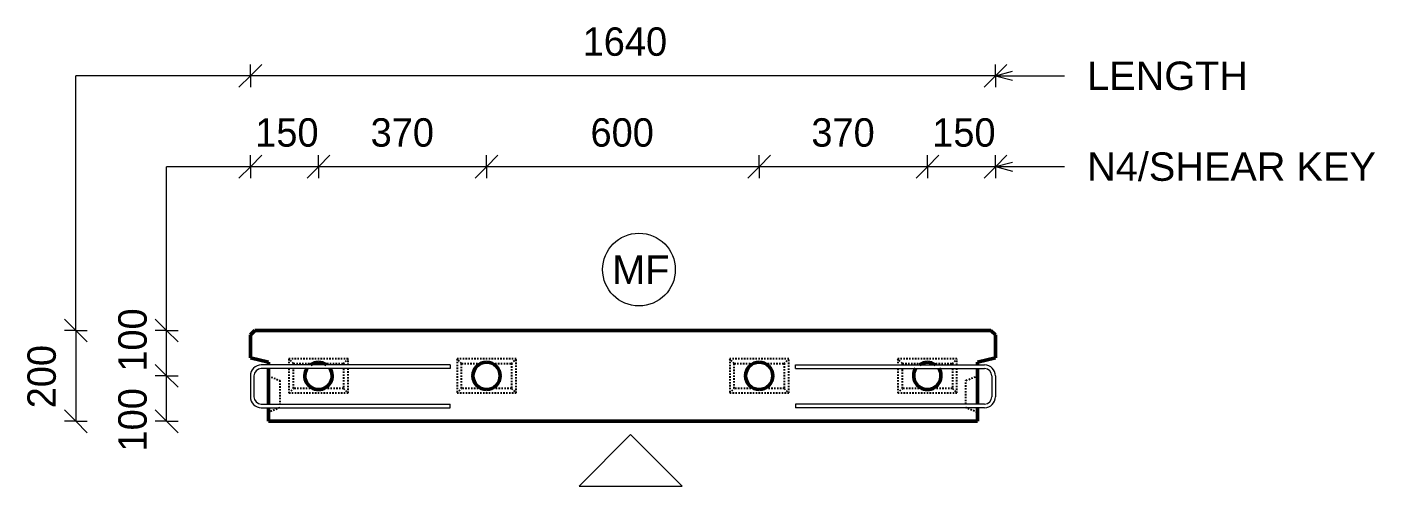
# Model space of a CAD drawing. Header units: millimetres. Extents: x -8857 to 4375, y 1067 to 18539.
# Drawn here: x -8857 to -5890, y 12771 to 13782 of the extents above; entities that cross this region are included whole.
import ezdxf

# ---------------------------------------------------------------- set-up
doc = ezdxf.new("R2010")
doc.units = ezdxf.units.MM
doc.linetypes.add('Dash', pattern=[6.36, 3.18, -3.18])
for name, color, linetype, lineweight in [('A-ANNO-DIMS', 211, 'Continuous', 9), ('A-ANNO-DIMS-25', 211, 'Continuous', 9), ('A-DETL-THIN', 151, 'Continuous', 18), ('A-WALL', 113, 'Continuous', 25), ('A-WALL-HDLN', 110, 'Dash', 25), ('G-ANNO-TEXT', 231, 'Continuous', 9), ('S-RBAR', 171, 'Continuous', 18)]:
    doc.layers.add(name, color=color, linetype=linetype, lineweight=lineweight)
doc.styles.add('Arial', font='arial.ttf', dxfattribs={"height": 62.5})
doc.styles.add('Nirmala UI Semilight', font='NirmalaS.ttf', dxfattribs={"height": 62.5})
doc.dimstyles.new('Arrow_Filled_-_2_5_NI_UI', dxfattribs={"dimscale": 304.8, "dimtxt": 65.460247, "dimasz": 0.164042, "dimexe": 0.082021, "dimexo": 0.0625, "dimgap": 0.082021, "dimtad": 1, "dimdec": 0, "dimzin": 0, "dimdsep": 46, "dimtxsty": 'Nirmala UI Semilight', "dimblk1": 'OBLIQUE', "dimblk2": 'OBLIQUE', "dimsah": 1, "dimcen": 0.09, "dimazin": 0, "dimtfac": 1, "dimtdec": 4, "dimtix": 1, "dimtmove": 0, "dimatfit": 3, "dimfxl": 0.082021, "dimfxlon": 1, "dimtvp": 1, "dimtolj": 1, "dimtzin": 0, "dimarcsym": 2})
doc.dimstyles.new('Arrow_Filled_-_2_5_NI_UI_1', dxfattribs={"dimscale": 304.8, "dimtxt": 65.460247, "dimasz": 0.164042, "dimexe": 0.082021, "dimexo": 0.0625, "dimgap": 0.082021, "dimtad": 1, "dimdec": 0, "dimzin": 0, "dimdsep": 46, "dimtxsty": 'Nirmala UI Semilight', "dimblk1": 'OBLIQUE', "dimblk2": 'OBLIQUE', "dimsah": 1, "dimcen": 0.09, "dimazin": 0, "dimtfac": 1, "dimtdec": 4, "dimtix": 1, "dimtmove": 2, "dimatfit": 3, "dimfxl": 0.082021, "dimfxlon": 1, "dimtvp": 1, "dimtolj": 1, "dimtzin": 0, "dimarcsym": 2})

# ---------------------------------------------------------------- blocks, each defined once
blk = doc.blocks.new('DIMBLOCK1-Elevation Top')
at = {"layer": 'A-ANNO-DIMS-25'}
for p, q in [((-8365.4, 13674.3), (-8340.4, 13699.3)), ((-8365.4, 13674.3), (-8365.4, 13699.3)), ((-6725.4, 13674.3), (-6700.4, 13699.3)), ((-6725.4, 13674.3), (-6725.4, 13699.3)), ((-8365.4, 13674.3), (-8390.4, 13649.3)), ((-6725.4, 13674.3), (-8365.4, 13674.3)), ((-8365.4, 13674.3), (-8365.4, 13649.3)), ((-6725.4, 13674.3), (-6750.4, 13649.3)), ((-6725.4, 13674.3), (-6725.4, 13649.3))]:
    blk.add_line(p, q, dxfattribs=at)
at = {"layer": 'A-ANNO-DIMS-25', "color": 0, "insert": (-7634.1, 13780.9), "char_height": 62.5, "width": 212.805, "attachment_point": 1, "line_spacing_factor": 1.142579, "style": 'Nirmala UI Semilight'}
blk.add_mtext('1640', dxfattribs=at)
blk = doc.blocks.new('_Oblique')
at = {"color": 0, "linetype": 'ByBlock', "lineweight": -2}
blk.add_line((-0.5, -0.5), (0.5, 0.5), dxfattribs=at)
blk = doc.blocks.new('DIMBLOCK2-Elevation Top')
at = {"layer": 'A-ANNO-DIMS-25'}
for p, q in [((-6875.4, 13474.3), (-6900.4, 13449.3)), ((-6875.4, 13474.3), (-6850.4, 13499.3)), ((-6875.4, 13474.3), (-6875.4, 13499.3)), ((-6725.4, 13474.3), (-6875.4, 13474.3)), ((-6875.4, 13474.3), (-6875.4, 13449.3)), ((-6725.4, 13474.3), (-6750.4, 13449.3)), ((-6725.4, 13474.3), (-6700.4, 13499.3)), ((-6725.4, 13474.3), (-6725.4, 13499.3)), ((-6725.4, 13474.3), (-6725.4, 13449.3))]:
    blk.add_line(p, q, dxfattribs=at)
at = {"layer": 'A-ANNO-DIMS-25', "color": 0, "insert": (-6864.7, 13580.9), "char_height": 62.5, "width": 154.248, "attachment_point": 1, "line_spacing_factor": 1.142579, "style": 'Nirmala UI Semilight'}
blk.add_mtext('150', dxfattribs=at)
blk = doc.blocks.new('DIMBLOCK3-Elevation Top')
at = {"layer": 'A-ANNO-DIMS-25'}
for p, q in [((-7245.4, 13474.3), (-7270.4, 13449.3)), ((-7245.4, 13474.3), (-7220.4, 13499.3)), ((-7245.4, 13474.3), (-7245.4, 13499.3)), ((-6875.4, 13474.3), (-7245.4, 13474.3)), ((-7245.4, 13474.3), (-7245.4, 13449.3)), ((-6875.4, 13474.3), (-6900.4, 13449.3)), ((-6875.4, 13474.3), (-6850.4, 13499.3)), ((-6875.4, 13474.3), (-6875.4, 13499.3)), ((-6875.4, 13474.3), (-6875.4, 13449.3))]:
    blk.add_line(p, q, dxfattribs=at)
at = {"layer": 'A-ANNO-DIMS-25', "color": 0, "insert": (-7130.7, 13580.9), "char_height": 62.5, "width": 168.53, "attachment_point": 1, "line_spacing_factor": 1.142579, "style": 'Nirmala UI Semilight'}
blk.add_mtext('370', dxfattribs=at)
blk = doc.blocks.new('DIMBLOCK4-Elevation Top')
at = {"layer": 'A-ANNO-DIMS-25'}
for p, q in [((-7845.4, 13474.3), (-7870.4, 13449.3)), ((-7845.4, 13474.3), (-7820.4, 13499.3)), ((-7845.4, 13474.3), (-7845.4, 13499.3)), ((-7245.4, 13474.3), (-7845.4, 13474.3)), ((-7845.4, 13474.3), (-7845.4, 13449.3)), ((-7245.4, 13474.3), (-7270.4, 13449.3)), ((-7245.4, 13474.3), (-7220.4, 13499.3)), ((-7245.4, 13474.3), (-7245.4, 13499.3)), ((-7245.4, 13474.3), (-7245.4, 13449.3))]:
    blk.add_line(p, q, dxfattribs=at)
at = {"layer": 'A-ANNO-DIMS-25', "color": 0, "insert": (-7616.8, 13580.9), "char_height": 62.5, "width": 171.387, "attachment_point": 1, "line_spacing_factor": 1.142579, "style": 'Nirmala UI Semilight'}
blk.add_mtext('600', dxfattribs=at)
blk = doc.blocks.new('DIMBLOCK5-Elevation Top')
at = {"layer": 'A-ANNO-DIMS-25'}
for p, q in [((-8215.4, 13474.3), (-8240.4, 13449.3)), ((-8215.4, 13474.3), (-8190.4, 13499.3)), ((-8215.4, 13474.3), (-8215.4, 13499.3)), ((-7845.4, 13474.3), (-8215.4, 13474.3)), ((-8215.4, 13474.3), (-8215.4, 13449.3)), ((-7845.4, 13474.3), (-7870.4, 13449.3)), ((-7845.4, 13474.3), (-7820.4, 13499.3)), ((-7845.4, 13474.3), (-7845.4, 13499.3)), ((-7845.4, 13474.3), (-7845.4, 13449.3))]:
    blk.add_line(p, q, dxfattribs=at)
at = {"layer": 'A-ANNO-DIMS-25', "color": 0, "insert": (-8100.7, 13580.9), "char_height": 62.5, "width": 168.53, "attachment_point": 1, "line_spacing_factor": 1.142579, "style": 'Nirmala UI Semilight'}
blk.add_mtext('370', dxfattribs=at)
blk = doc.blocks.new('DIMBLOCK6-Elevation Top')
at = {"layer": 'A-ANNO-DIMS-25'}
for p, q in [((-8365.4, 13474.3), (-8390.4, 13449.3)), ((-8365.4, 13474.3), (-8340.4, 13499.3)), ((-8365.4, 13474.3), (-8365.4, 13499.3)), ((-8215.4, 13474.3), (-8365.4, 13474.3)), ((-8365.4, 13474.3), (-8365.4, 13449.3)), ((-8215.4, 13474.3), (-8240.4, 13449.3)), ((-8215.4, 13474.3), (-8190.4, 13499.3)), ((-8215.4, 13474.3), (-8215.4, 13499.3)), ((-8215.4, 13474.3), (-8215.4, 13449.3))]:
    blk.add_line(p, q, dxfattribs=at)
at = {"layer": 'A-ANNO-DIMS-25', "color": 0, "insert": (-8354.7, 13580.9), "char_height": 62.5, "width": 154.248, "attachment_point": 1, "line_spacing_factor": 1.142579, "style": 'Nirmala UI Semilight'}
blk.add_mtext('150', dxfattribs=at)
blk = doc.blocks.new('DIMBLOCK7-Elevation Top')
at = {"layer": 'A-ANNO-DIMS-25'}
for p, q in [((-8749.6, 13113.9), (-8774.6, 13138.9)), ((-8749.6, 13113.9), (-8774.6, 13113.9)), ((-8749.6, 13113.9), (-8749.6, 12913.9)), ((-8749.6, 13113.9), (-8724.6, 13088.9)), ((-8749.6, 13113.9), (-8724.6, 13113.9)), ((-8749.6, 12913.9), (-8774.6, 12938.9)), ((-8749.6, 12913.9), (-8774.6, 12913.9)), ((-8749.6, 12913.9), (-8724.6, 12888.9)), ((-8749.6, 12913.9), (-8724.6, 12913.9))]:
    blk.add_line(p, q, dxfattribs=at)
at = {"layer": 'A-ANNO-DIMS-25', "color": 0, "insert": (-8856.1, 12942.5), "char_height": 62.5, "width": 171.387, "attachment_point": 1, "rotation": 90, "line_spacing_factor": 1.142579, "style": 'Nirmala UI Semilight'}
blk.add_mtext('200', dxfattribs=at)
blk = doc.blocks.new('DIMBLOCK8-Elevation Top')
at = {"layer": 'A-ANNO-DIMS-25'}
for p, q in [((-8549.6, 13013.8), (-8574.6, 13038.8)), ((-8549.6, 13013.8), (-8574.6, 13013.8)), ((-8549.6, 12913.9), (-8549.6, 13013.8)), ((-8549.6, 13013.8), (-8524.6, 12988.8)), ((-8549.6, 13013.8), (-8524.6, 13013.8)), ((-8549.6, 12913.9), (-8574.6, 12938.9)), ((-8549.6, 12913.9), (-8574.6, 12913.9)), ((-8549.6, 12913.9), (-8524.6, 12888.9)), ((-8549.6, 12913.9), (-8524.6, 12913.9))]:
    blk.add_line(p, q, dxfattribs=at)
at = {"layer": 'A-ANNO-DIMS-25', "color": 0, "insert": (-8656.1, 12847.5), "char_height": 62.5, "width": 154.248, "attachment_point": 1, "rotation": 90, "line_spacing_factor": 1.142579, "style": 'Nirmala UI Semilight'}
blk.add_mtext('100', dxfattribs=at)
blk = doc.blocks.new('DIMBLOCK9-Elevation Top')
at = {"layer": 'A-ANNO-DIMS-25'}
for p, q in [((-8549.6, 13113.9), (-8574.6, 13138.9)), ((-8549.6, 13113.9), (-8574.6, 13113.9)), ((-8549.6, 13013.8), (-8549.6, 13113.9)), ((-8549.6, 13113.9), (-8524.6, 13088.9)), ((-8549.6, 13113.9), (-8524.6, 13113.9)), ((-8549.6, 13013.8), (-8574.6, 13038.8)), ((-8549.6, 13013.8), (-8574.6, 13013.8)), ((-8549.6, 13013.8), (-8524.6, 12988.8)), ((-8549.6, 13013.8), (-8524.6, 13013.8))]:
    blk.add_line(p, q, dxfattribs=at)
at = {"layer": 'A-ANNO-DIMS-25', "color": 0, "insert": (-8656.1, 13023.1), "char_height": 62.5, "width": 154.248, "attachment_point": 1, "rotation": 90, "line_spacing_factor": 1.142579, "style": 'Nirmala UI Semilight'}
blk.add_mtext('100', dxfattribs=at)

msp = doc.modelspace()

# ---------------------------------------------------------------- linework, layer by layer
at = {"layer": 'A-DETL-THIN'}
for p, q in [((-8749.6, 13113.9), (-8749.6, 13674.3)), ((-8365.4, 13674.3), (-8749.6, 13674.3)), ((-8549.6, 13113.9), (-8549.6, 13474.3)), ((-8365.4, 13474.3), (-8549.6, 13474.3)), ((-7528.5, 12884.6), (-7641.6, 12771.5)), ((-7415.4, 12771.5), (-7528.5, 12884.6)), ((-7641.6, 12771.5), (-7415.4, 12771.5))]:
    msp.add_line(p, q, dxfattribs=at)
msp.add_circle((-7510.1, 13247.8), 80, dxfattribs=at)
at = {"layer": 'A-WALL', "lineweight": 50}
for p, q in [((-8355.4, 13113.9), (-8365.4, 13103.9)), ((-6735.4, 13113.9), (-8355.4, 13113.9)), ((-6725.4, 13103.9), (-6735.4, 13113.9)), ((-8365.4, 13103.9), (-8365.4, 13053.8)), ((-6725.4, 13053.9), (-6725.4, 13103.9)), ((-8365.4, 13053.8), (-8325.4, 13043.8)), ((-8325.4, 13043.8), (-8325.4, 13037.9)), ((-8325.4, 13029.9), (-8325.4, 12951.9)), ((-6765.4, 13043.9), (-6725.4, 13053.9)), ((-6765.4, 13037.9), (-6765.4, 13043.9)), ((-6765.4, 12951.9), (-6765.4, 13029.9)), ((-8325.4, 12943.9), (-8325.4, 12913.9)), ((-6765.4, 12913.9), (-6765.4, 12943.9)), ((-8325.4, 12913.9), (-6765.4, 12913.9))]:
    msp.add_line(p, q, dxfattribs=at)
for centre, start, end in [((-8215.4, 13013.9), 147.5159, 270), ((-8215.4, 13013.9), 90, 126), ((-8215.4, 13013.9), 54, 90), ((-8215.4, 13013.9), 270, 32.4841), ((-7845.4, 13013.9), 90, 270), ((-7845.4, 13013.9), 270, 90), ((-7245.4, 13013.9), 90, 270), ((-7245.4, 13013.9), 270, 90), ((-6875.4, 13013.9), 147.5159, 270), ((-6875.4, 13013.9), 90, 126), ((-6875.4, 13013.9), 54, 90), ((-6875.4, 13013.9), 270, 32.4841)]:
    msp.add_arc(centre, 30, start, end, dxfattribs=at)
at = {"layer": 'A-WALL-HDLN'}
for p, q in [((-8150.4, 13051.3), (-8280.4, 13051.3)), ((-8280.4, 13051.3), (-8280.4, 13037.9)), ((-8270.4, 13041.3), (-8280.4, 13051.3)), ((-8280.4, 13029.9), (-8280.4, 12976.3)), ((-8270.4, 13041.3), (-8227.6, 13041.3)), ((-8270.4, 13037.9), (-8270.4, 13041.3)), ((-8270.4, 12986.3), (-8270.4, 13029.9)), ((-8203.3, 13041.3), (-8160.4, 13041.3)), ((-8160.4, 13041.3), (-8150.4, 13051.3)), ((-8160.4, 13041.3), (-8160.4, 13037.9)), ((-8160.4, 13029.9), (-8160.4, 12986.3)), ((-8150.4, 13037.9), (-8150.4, 13051.3)), ((-8150.4, 12976.3), (-8150.4, 13029.9)), ((-7780.4, 13051.3), (-7910.4, 13051.3)), ((-7910.4, 13051.3), (-7910.4, 12976.3)), ((-7900.4, 13041.3), (-7910.4, 13051.3)), ((-7900.4, 13041.3), (-7857.6, 13041.3)), ((-7900.4, 12986.3), (-7900.4, 13041.3)), ((-7833.3, 13041.3), (-7790.4, 13041.3)), ((-7790.4, 13041.3), (-7780.4, 13051.3)), ((-7790.4, 13041.3), (-7790.4, 12986.3)), ((-7780.4, 12976.3), (-7780.4, 13051.3)), ((-7180.4, 13051.3), (-7310.4, 13051.3)), ((-7310.4, 13051.3), (-7310.4, 12976.3)), ((-7300.4, 13041.3), (-7310.4, 13051.3)), ((-7300.4, 13041.3), (-7257.6, 13041.3)), ((-7300.4, 12986.3), (-7300.4, 13041.3)), ((-7233.3, 13041.3), (-7190.4, 13041.3)), ((-7190.4, 13041.3), (-7180.4, 13051.3)), ((-7190.4, 13041.3), (-7190.4, 12986.3)), ((-7180.4, 12976.3), (-7180.4, 13051.3)), ((-6810.4, 13051.3), (-6940.4, 13051.3)), ((-6940.4, 13051.3), (-6940.4, 13037.9)), ((-6930.4, 13041.3), (-6940.4, 13051.3)), ((-6940.4, 13029.9), (-6940.4, 12976.3)), ((-6930.4, 13041.3), (-6887.6, 13041.3)), ((-6930.4, 13037.9), (-6930.4, 13041.3)), ((-6930.4, 12986.3), (-6930.4, 13029.9)), ((-6863.3, 13041.3), (-6820.4, 13041.3)), ((-6820.4, 13041.3), (-6810.4, 13051.3)), ((-6820.4, 13041.3), (-6820.4, 13037.9)), ((-6820.4, 13029.9), (-6820.4, 12986.3)), ((-6810.4, 13037.9), (-6810.4, 13051.3)), ((-6810.4, 12976.3), (-6810.4, 13029.9)), ((-8325.4, 13013.8), (-8300.4, 13003.8)), ((-8300.4, 13003.8), (-8300.4, 12951.9)), ((-6790.4, 13003.9), (-6765.5, 13013.8)), ((-6790.4, 12951.9), (-6790.4, 13003.9)), ((-8280.4, 12976.3), (-8270.4, 12986.3)), ((-8280.4, 12976.3), (-8150.4, 12976.3)), ((-8227.3, 12986.3), (-8270.4, 12986.3)), ((-8160.4, 12986.3), (-8203.6, 12986.3)), ((-8160.4, 12986.3), (-8150.4, 12976.3)), ((-7910.4, 12976.3), (-7900.4, 12986.3)), ((-7910.4, 12976.3), (-7780.4, 12976.3)), ((-7857.3, 12986.3), (-7900.4, 12986.3)), ((-7790.4, 12986.3), (-7833.6, 12986.3)), ((-7790.4, 12986.3), (-7780.4, 12976.3)), ((-7310.4, 12976.3), (-7300.4, 12986.3)), ((-7310.4, 12976.3), (-7180.4, 12976.3)), ((-7257.3, 12986.3), (-7300.4, 12986.3)), ((-7190.4, 12986.3), (-7233.6, 12986.3)), ((-7190.4, 12986.3), (-7180.4, 12976.3)), ((-6940.4, 12976.3), (-6930.4, 12986.3)), ((-6940.4, 12976.3), (-6810.4, 12976.3)), ((-6887.3, 12986.3), (-6930.4, 12986.3)), ((-6820.4, 12986.3), (-6863.6, 12986.3)), ((-6820.4, 12986.3), (-6810.4, 12976.3)), ((-8300.4, 12943.8), (-8325.4, 12933.8)), ((-6765.5, 12933.9), (-6790.4, 12943.9))]:
    msp.add_line(p, q, dxfattribs=at)
at = {"layer": 'G-ANNO-TEXT', "color": 10}
for p, q in [((-6725.4, 13674.4), (-6687.9, 13684.5)), ((-6725.4, 13674.4), (-6687.9, 13664.4)), ((-6725.4, 13674.4), (-6573.8, 13674.4)), ((-6725.4, 13474.4), (-6687.9, 13484.5)), ((-6725.4, 13474.4), (-6687.9, 13464.4)), ((-6725.4, 13474.4), (-6573.8, 13474.4))]:
    msp.add_line(p, q, dxfattribs=at)
at = {"layer": 'S-RBAR'}
for p, q in [((-7925.4, 13037.9), (-8341.4, 13037.9)), ((-7925.4, 13029.9), (-8341.4, 13029.9)), ((-7925.4, 13037.9), (-7925.4, 13029.9)), ((-7165.4, 13037.9), (-6749.4, 13037.9)), ((-7165.4, 13029.9), (-7165.4, 13037.9)), ((-7165.4, 13029.9), (-6749.4, 13029.9)), ((-8365.4, 13013.9), (-8365.4, 12967.9)), ((-8357.4, 13013.9), (-8357.4, 12967.9)), ((-6733.4, 13013.9), (-6733.4, 12967.9)), ((-6725.4, 13013.9), (-6725.4, 12967.9)), ((-8341.4, 12951.9), (-7925.4, 12951.9)), ((-8341.4, 12943.9), (-7925.4, 12943.9)), ((-7925.4, 12943.9), (-7925.4, 12951.9)), ((-6749.4, 12951.9), (-7165.4, 12951.9)), ((-7165.4, 12951.9), (-7165.4, 12943.9)), ((-6749.4, 12943.9), (-7165.4, 12943.9))]:
    msp.add_line(p, q, dxfattribs=at)
for centre, radius, start, end in [((-8341.4, 13013.9), 24, 90, 180), ((-8341.4, 13013.9), 16, 90, 180), ((-6749.4, 13013.9), 24, 0, 90), ((-6749.4, 13013.9), 16, 0, 90), ((-8341.4, 12967.9), 24, 180, 270), ((-8341.4, 12967.9), 16, 180, 270), ((-6749.4, 12967.9), 16, 270, 0), ((-6749.4, 12967.9), 24, 270, 360)]:
    msp.add_arc(centre, radius, start, end, dxfattribs=at)

# ---------------------------------------------------------------- texts
at = {"layer": 'G-ANNO-TEXT', "color": 7, "char_height": 62.5, "attachment_point": 1, "style": 'Arial'}
for s, insert, width in [('LENGTH', (-6523.8, 13705.7), 428.903), ('N4/SHEAR KEY', (-6523.8, 13505.7), 767.616), ('MF', (-7569.1, 13278.9), 150.316)]:
    msp.add_mtext(s, dxfattribs=dict(at, insert=insert, width=width))

# ---------------------------------------------------------------- dimensions: what is measured, and where the dimension line sits
at = {"layer": 'A-ANNO-DIMS'}
for base, p1, p2, override, picture, middle in [((-8365.4, 13674.3), (-6725.4, 13649.3), (-8365.4, 13649.3), {"dimpost": '<>', "dimfxl": 1640}, 'DIMBLOCK1-Elevation Top', (-7545.4, 13731.8)), ((-8365.4, 13474.3), (-8215.4, 13449.3), (-8365.4, 13449.3), {"dimpost": '<>', "dimfxl": 150}, 'DIMBLOCK6-Elevation Top', (-8290.4, 13531.8)), ((-8215.4, 13474.3), (-7845.4, 13449.3), (-8215.4, 13449.3), {"dimpost": '<>', "dimfxl": 370}, 'DIMBLOCK5-Elevation Top', (-8030.4, 13531.7)), ((-7845.4, 13474.3), (-7245.4, 13449.3), (-7845.4, 13449.3), {"dimpost": '<>', "dimfxl": 600}, 'DIMBLOCK4-Elevation Top', (-7545.4, 13531.7)), ((-7245.4, 13474.3), (-6875.4, 13449.3), (-7245.4, 13449.3), {"dimpost": '<>', "dimfxl": 370}, 'DIMBLOCK3-Elevation Top', (-7060.4, 13531.7)), ((-6875.4, 13474.3), (-6725.4, 13449.3), (-6875.4, 13449.3), {"dimpost": '<>', "dimfxl": 150}, 'DIMBLOCK2-Elevation Top', (-6800.4, 13531.8))]:
    dim = msp.add_linear_dim(base=base, p1=p1, p2=p2, dimstyle='Arrow_Filled_-_2_5_NI_UI', override=override, dxfattribs=at)
    dim.commit()
    dim.dimension.update_dxf_attribs({"geometry": picture, "text_midpoint": middle})
for base, p1, p2, override, picture, middle in [((-8549.6, 13113.9), (-8524.6, 13013.8), (-8524.6, 13113.9), {"dimpost": '<>', "dimfxl": 100.059273}, 'DIMBLOCK9-Elevation Top', (-8614.5, 13100.2)), ((-8549.6, 13013.8), (-8524.6, 12913.9), (-8524.6, 13013.8), {"dimpost": '<>', "dimfxl": 99.940727}, 'DIMBLOCK8-Elevation Top', (-8614.5, 12924.6))]:
    dim = msp.add_linear_dim(base=base, p1=p1, p2=p2, angle=90, dimstyle='Arrow_Filled_-_2_5_NI_UI_1', override=override, dxfattribs=at)
    dim.commit()
    dim.dimension.update_dxf_attribs({"geometry": picture, "text_midpoint": middle, "dimtype": 160, "text_rotation": 90})
dim = msp.add_linear_dim(base=(-8749.6, 12913.9), p1=(-8724.6, 13113.9), p2=(-8724.6, 12913.9), angle=90, dimstyle='Arrow_Filled_-_2_5_NI_UI', override={"dimpost": '<>', "dimfxl": 200}, dxfattribs=at)
dim.commit()
dim.dimension.update_dxf_attribs({"geometry": 'DIMBLOCK7-Elevation Top', "text_midpoint": (-8806.9, 13013.9)})

doc.saveas('drawing.dxf')
